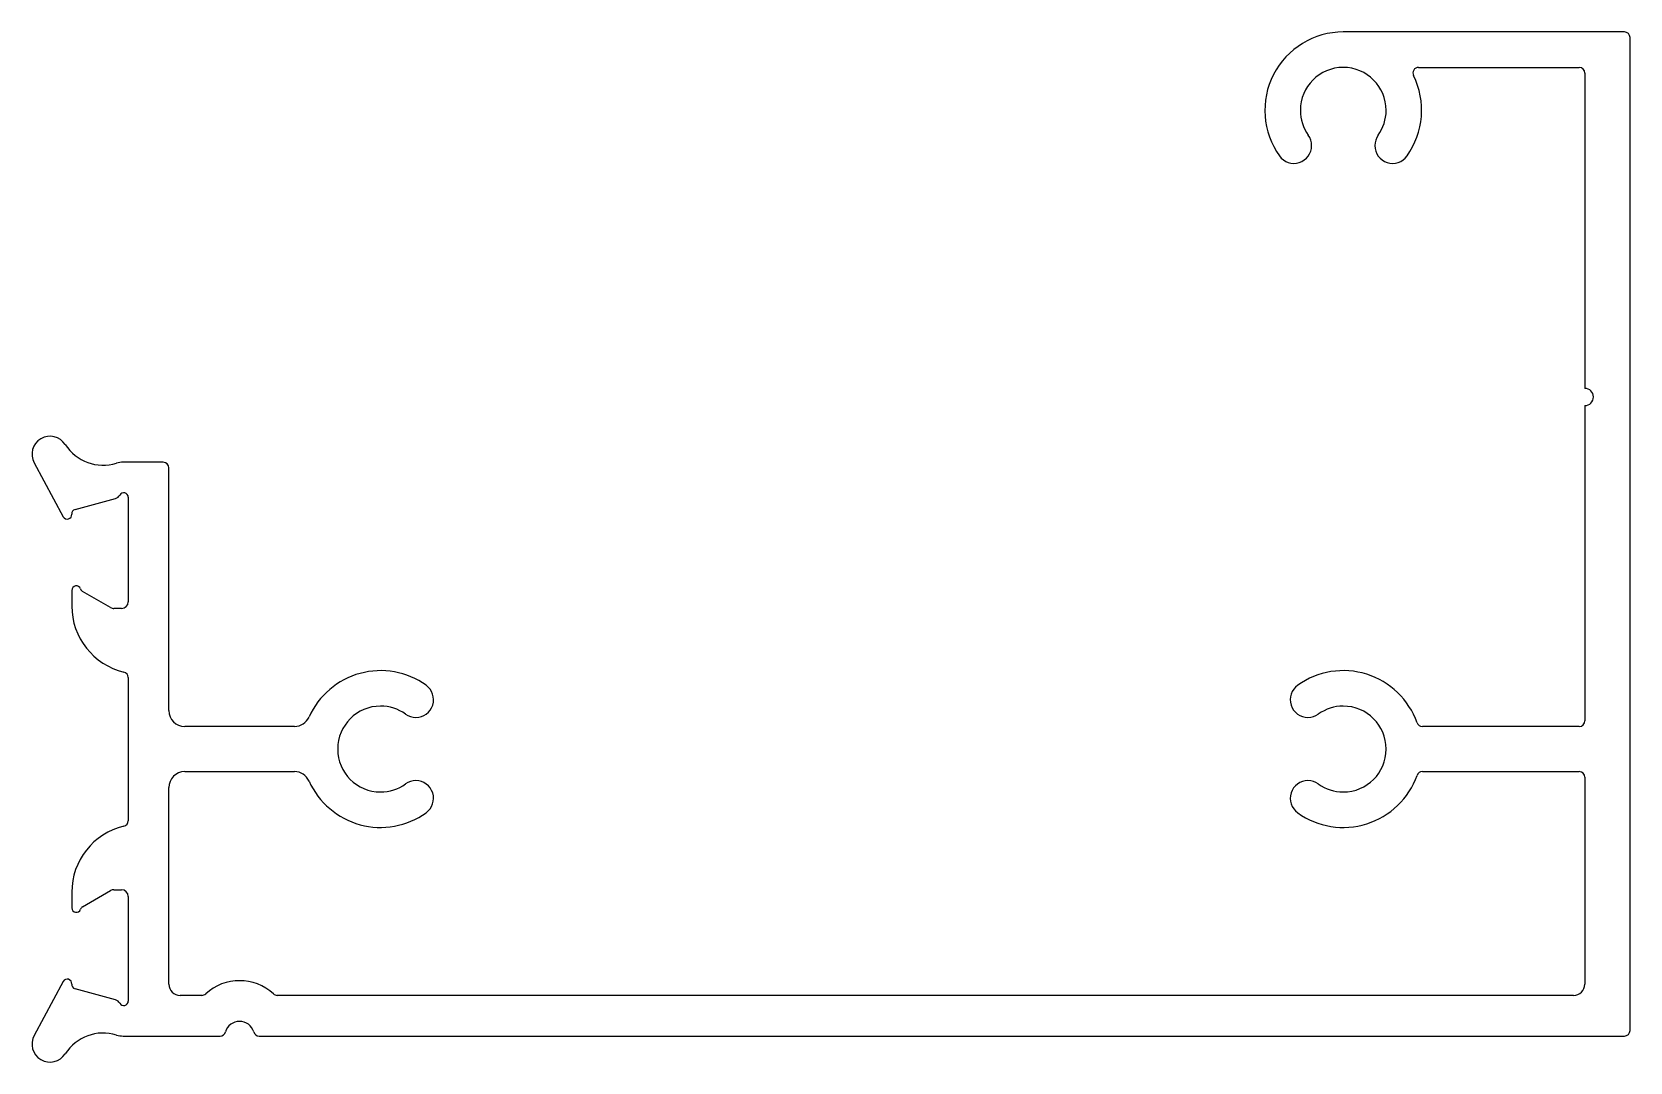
# Model space of a CAD drawing. Extents: x -33.6 to 37.1, y 6.2 to 51.8.
import ezdxf

# ---------------------------------------------------------------- set-up
doc = ezdxf.new("R2010")
doc.units = 0
doc.layers.get('0').update_dxf_attribs({"linetype": 'CONTINUOUS'})

msp = doc.modelspace()

# ---------------------------------------------------------------- linework, layer by layer
for p, q in [((36.878, 51.786), (24.429, 51.786)), ((37.128, 7.59), (37.128, 51.536)), ((27.763, 50.216), (34.878, 50.216)), ((35.128, 49.966), (35.128, 36.011)), ((35.128, 35.249), (35.128, 21.294)), ((-33.538, 32.711), (-32.247, 30.327)), ((-27.821, 32.74), (-29.603, 32.74)), ((-27.571, 21.751), (-27.571, 32.49)), ((-31.726, 30.648), (-29.932, 31.14)), ((-29.371, 31.192), (-29.371, 26.565)), ((-31.871, 27.065), (-31.871, 26.373)), ((-30.155, 26.306), (-31.392, 27.02)), ((-29.671, 26.265), (-30.005, 26.265)), ((-29.371, 23.21), (-29.371, 16.87)), ((-22.01, 21.044), (-26.864, 21.044)), ((34.878, 21.044), (27.932, 21.044)), ((-26.864, 19.044), (-22.01, 19.044)), ((27.932, 19.044), (34.878, 19.044)), ((35.128, 18.794), (35.128, 9.64)), ((-27.571, 9.64), (-27.571, 18.336)), ((-31.871, 13.708), (-31.871, 13.015)), ((-31.392, 13.061), (-30.155, 13.775)), ((-30.005, 13.815), (-29.671, 13.815)), ((-29.371, 13.515), (-29.371, 8.889)), ((-32.247, 9.754), (-33.538, 7.37)), ((-29.932, 8.94), (-31.726, 9.433)), ((-26.112, 9.14), (-27.071, 9.14)), ((34.628, 9.14), (-22.772, 9.14)), ((-29.603, 7.34), (-25.306, 7.34)), ((-23.577, 7.34), (36.878, 7.34))]:
    msp.add_line(p, q)
for centre, radius, start, end in [((24.429, 48.316), 3.47, 89.99995, 215.53309), ((36.878, 51.536), 0.25, 0, 90), ((24.429, 48.316), 1.9, 360, 180), ((24.429, 48.316), 3.47, 324.4669, 26.33043), ((27.763, 49.966), 0.25, 90, 206.33043), ((34.878, 49.966), 0.25, 0, 90), ((24.429, 48.316), 1.9, 180, 215.53306), ((24.429, 48.316), 1.9, 324.46694, 0), ((22.244, 46.756), 0.785, 215.53306, 0), ((22.244, 46.756), 0.785, 360, 35.53306), ((26.614, 46.756), 0.785, 144.46694, 180), ((26.614, 46.756), 0.785, 180, 324.46694), ((35.128, 35.63), 0.381, 270, 90), ((-32.835, 33.092), 0.8, 32.80616, 208.43642), ((-30.481, 34.609), 2, 212.80616, 287.02886), ((-29.603, 31.74), 1, 90, 107.02886), ((-27.821, 32.49), 0.25, 0, 90), ((-30.011, 31.43), 0.3, 285.35742, 331.60102), ((-29.571, 31.192), 0.2, 0, 151.60102), ((-32.071, 30.422), 0.2, 208.43642, 4.6891), ((-31.673, 30.455), 0.2, 105.35742, 184.6891), ((-31.671, 27.065), 0.2, 18.59039, 180), ((-31.292, 27.193), 0.2, 198.59039, 239.99998), ((-28.871, 26.373), 3, 180.00005, 256.65757), ((-30.005, 26.565), 0.3, 239.99998, 270), ((-29.671, 26.565), 0.3, 270, 360), ((-29.621, 23.21), 0.25, 360, 76.65757), ((-18.197, 20.044), 3.47, 54.46691, 155.875), ((24.429, 20.044), 3.47, 19.63473, 125.5331), ((-16.637, 22.229), 0.785, 270, 54.46694), ((22.868, 22.229), 0.785, 125.53306, 270), ((-18.197, 20.044), 1.9, 90, 270), ((-18.197, 20.044), 1.9, 54.46694, 90), ((24.429, 20.044), 1.9, 90, 125.53306), ((24.429, 20.044), 1.9, 270, 90), ((-26.864, 21.751), 0.707, 180, 270), ((-22.01, 21.751), 0.707, 270, 335.875), ((-16.637, 22.229), 0.785, 234.46694, 270), ((22.868, 22.229), 0.785, 270, 305.53306), ((34.878, 21.294), 0.25, 270, 0), ((27.932, 21.294), 0.25, 199.63473, 270), ((-26.864, 18.336), 0.707, 90, 180), ((-22.01, 18.336), 0.707, 24.12516, 90), ((-18.197, 20.044), 3.47, 204.12516, 305.5331), ((-18.197, 20.044), 1.9, 270, 305.53306), ((-16.637, 17.859), 0.785, 90, 125.53306), ((-16.637, 17.859), 0.785, 305.53306, 90), ((22.868, 17.859), 0.785, 90, 234.46694), ((24.429, 20.044), 3.47, 234.46691, 340.36541), ((22.868, 17.859), 0.785, 54.46694, 90), ((24.429, 20.044), 1.9, 234.46694, 270), ((27.932, 18.794), 0.25, 90, 160.36541), ((34.878, 18.794), 0.25, 360, 90), ((-28.871, 13.708), 3, 103.34243, 179.99995), ((-29.621, 16.87), 0.25, 283.34243, 0), ((-30.005, 13.515), 0.3, 90, 120.00002), ((-29.671, 13.515), 0.3, 0, 90), ((-31.671, 13.015), 0.2, 180, 341.40961), ((-31.292, 12.888), 0.2, 120.00002, 161.40961), ((-32.071, 9.659), 0.2, 355.3109, 151.56358), ((-31.673, 9.626), 0.2, 175.3109, 254.64258), ((-27.071, 9.64), 0.5, 180, 270), ((-26.112, 9.39), 0.25, 270, 312.53689), ((-24.442, 7.57), 2.22, 47.4631, 132.53689), ((-22.772, 9.39), 0.25, 227.4631, 270), ((34.628, 9.64), 0.5, 270, 0), ((-30.011, 8.651), 0.3, 28.39898, 74.64258), ((-29.571, 8.889), 0.2, 208.39898, 360), ((-24.442, 7.34), 0.65, 16.12762, 163.87238), ((-32.835, 6.989), 0.8, 151.56358, 327.19384), ((-30.481, 5.472), 2, 72.97114, 147.19384), ((-29.603, 8.34), 1, 252.97114, 270), ((-25.306, 7.59), 0.25, 270, 343.87238), ((-23.577, 7.59), 0.25, 196.12762, 270), ((36.878, 7.59), 0.25, 270, 0)]:
    msp.add_arc(centre, radius, start, end)

doc.saveas('drawing.dxf')
